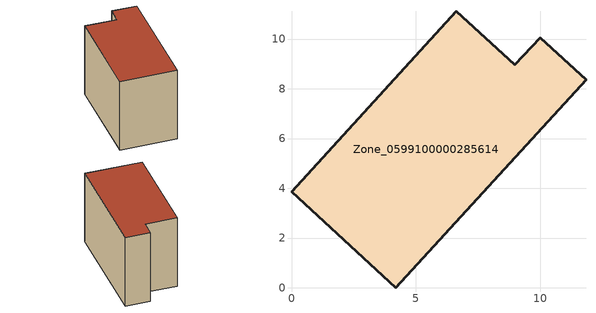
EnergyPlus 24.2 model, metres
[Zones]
Zone_0599100000285614
 floor ground (C_G): 4.19,0 0,3.86 6.62,11.12 8.97,8.96 10,10.06 11.84,8.36 z0
 wall outside (C_F): 10,10.06 8.97,8.96 6.62,11.12 0,3.86 4.19,0 11.84,8.36 10,10.06 z0:7.76
 roof outside (C_R): 4.19,0 11.84,8.36 10,10.06 8.97,8.96 6.62,11.12 0,3.86 z7.76
[BUILDING]
Pand.0599100000285614: North Axis=0; Terrain=City; Loads Convergence Tolerance Value=0.04; Temperature Convergence Tolerance Value=0.4; Solar Distribution=FullExterior; Maximum Number of Warmup Days=25; Minimum Number of Warmup Days=1
[Site:Location]
Rotterdam.The.Hague.AP_ZH_NLD Design_Conditions: Latitude=51.96; Longitude=4.45; Time Zone=1; Elevation=-4.5
[SITE:GROUNDTEMPERATURE:BUILDINGSURFACE]
18, 18, 18, 18, 18, 18, 18, 18, 18, 18, 18, 18
[MATERIAL] Thermal Absorptance=0.9; Solar Absorptance=0.7; Visible Absorptance=0.7
Name | Roughness | Thickness | Conductivity | Density | Specific Heat
G.TI.1975-1991 | MediumSmooth | 0.15 | 0.288461 | 540 | 1210
F.TI.1975-1991 | Rough | 0.3 | 0.230769 | 1920 | 840
R.TI.1975-1991 | MediumRough | 0.2 | 0.153846 | 1500 | 1000
[CONSTRUCTION]
C_G: G.TI.1975-1991
C_F: F.TI.1975-1991
C_R: R.TI.1975-1991
[ZONE]
Zone_0599100000285614: Type=1; Multiplier=1; Ceiling Height=Autocalculate; Volume=Autocalculate; Floor Area=autocalculate; Part of Total Floor Area=Yes
[ZONEINFILTRATION:DESIGNFLOWRATE]
Infil_Zone_0599100000285614: Zone or ZoneList or Space or SpaceList=Zone_0599100000285614; Schedule=AlwaysOn; Design Flow Rate Calculation Method=Flow/Area; Flow Rate per Floor Area=0.003; Constant Term Coefficient=1; Temperature Term Coefficient=0; Velocity Term Coefficient=0; Velocity Squared Term Coefficient=0
[HVACTEMPLATE:ZONE:IDEALLOADSAIRSYSTEM]
Zone_0599100000285614: Maximum Heating Supply Air Temperature=50; Minimum Cooling Supply Air Temperature=13; Maximum Heating Supply Air Humidity Ratio=0.0156; Minimum Cooling Supply Air Humidity Ratio=0.0077; Heating Limit=NoLimit; Cooling Limit=NoLimit; Dehumidification Control Type=ConstantSensibleHeatRatio; Cooling Sensible Heat Ratio=0.7; Dehumidification Setpoint=60; Humidification Control Type=None; Humidification Setpoint=30; Outdoor Air Method=None; Outdoor Air Flow Rate per Person=0.00944; Outdoor Air Flow Rate per Zone Floor Area=0; Outdoor Air Flow Rate per Zone=0; Demand Controlled Ventilation Type=None; Outdoor Air Economizer Type=NoEconomizer; Heat Recovery Type=None; Sensible Heat Recovery Effectiveness=0.7; Latent Heat Recovery Effectiveness=0.65
[ZONECONTROL:THERMOSTAT]
ThermostatControl_Zone_0599100000285614: Zone or ZoneList=Zone_0599100000285614; Control Type Schedule=DualSetpointControlType; Control 1=Thermostat_Zone_0599100000285614; Temperature Difference Between Cutout And Setpoint=0
[THERMOSTATSETPOINT:DUALSETPOINT]
Thermostat_Zone_0599100000285614: Heating Setpoint Temperature Schedule=HeatingSetpoint_Zone_0599100000285614; Cooling Setpoint Temperature Schedule=CoolingSetpoint_Zone_0599100000285614
[SCHEDULE:COMPACT]
HeatingSetpoint_Zone_0599100000285614: Through: 12/31, For: AllDays, Until: 24:00, 21
CoolingSetpoint_Zone_0599100000285614: Through: 12/31, For: AllDays, Until: 24:00, 24
DualSetpointControlType: Through: 12/31, For: AllDays, Until: 24:00, 4
AlwaysOn: Through: 12/31, For: AllDays, Until: 24:00, 1
